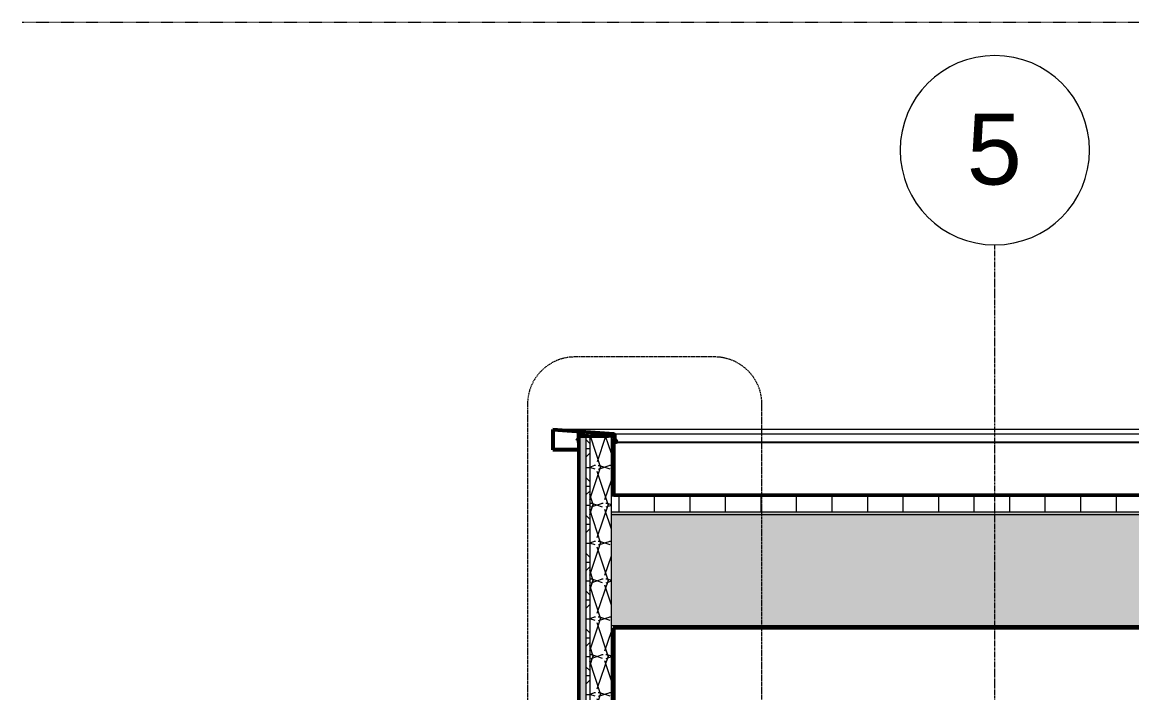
# Model space of a CAD drawing. Header units: inches. Extents: x 9661 to 16493, y -360 to 681.
# Drawn here: x 12886.9 to 13168.1, y 356.9 to 527 of the extents above; entities that cross this region are included whole.
import ezdxf

# ---------------------------------------------------------------- set-up
doc = ezdxf.new("R2010")
doc.units = ezdxf.units.IN
doc.header["$MEASUREMENT"] = 0
for name, pattern in [('Aligning Line 1_8_', [0.25, 0.125, -0.125]), ('Dash Dot 3_16_', [0.3125, 0.1875, -0.0625, 0, -0.0625]), ('Grid Line 1_2_', [0.875, 0.5, -0.125, 0.125, -0.125])]:
    doc.linetypes.add(name, pattern=pattern)
for name, color, linetype, lineweight in [('A-ANNO-SYMB-1', 150, 'Dash Dot 3_16_', 9), ('A-ROOF', 132, 'Continuous', 13), ('A-ROOF-1', 55, 'Continuous', 13), ('A-ROOF-2', 132, 'Continuous', 50), ('A-ROOF-PATT-1', 132, 'Continuous', 9), ('A-WALL', 113, 'Continuous', 13), ('A-WALL-1', 10, 'Continuous', 13), ('A-WALL-2', 55, 'Continuous', 13), ('A-WALL-4', 251, 'Continuous', 5), ('A-WALL-5', 8, 'Continuous', 5), ('A-WALL-8', 113, 'Continuous', 50), ('A-WALL-PATT-5', 111, 'Continuous', 9), ('G-ANNO-SYMB', 111, 'Aligning Line 1_8_', 9), ('S-GRID-1', 1, 'Grid Line 1_2_', 9), ('S-GRID-IDEN', 1, 'Continuous', 9)]:
    doc.layers.add(name, color=color, linetype=linetype, lineweight=lineweight)
doc.styles.add('Arial_1', font='arial.ttf', dxfattribs={"height": 18})
pattern_1 = [(0, (14217.158, 59.024), (0, 4.798), []), (315, (14217.1578, 59.024), (4.798427, 0), [6.786, -6.786]), (45, (14217.1578, 59.024), (4.798427, 0), [6.786, -6.786])]
pattern_2 = [(161.57, (14217.6378, 59.504), (-3.8399538, -1.54e-05), [0, -27.322, 3.034, 0]), (18.43, (14216.6778, 59.504), (-3.8399538, 1.54e-05), [0, -27.322, 3.034, 0]), (108.43, (14217.6378, 59.504), (1.919622, -9.6005246), [9.106, -21.25]), (71.57, (14216.6778, 59.504), (1.919622, 9.6005246), [9.106, -21.25])]

# ---------------------------------------------------------------- blocks, each defined once
blk = doc.blocks.new('Basic Wall _ EXT - FIBER CEMENT - SMALL - ___-2145934-BUILDING SECTION - NORTH_SOUTH - LOOKING WEST')
at = {"layer": 'A-WALL-1'}
h = blk.add_hatch(color=256, dxfattribs=at)
h.paths.add_polyline_path([(2067.92, 418.54), (2067.92, 418.62), (2061.44, 418.62), (2061.44, 423.58), (2076.86, 422.49), (2076.92, 422.41), (2076.94, 422.23), (2076.94, 421.44), (2077.02, 421.44), (2076.98, 422.47), (2076.9, 422.55), (2076.8, 422.6), (2061.36, 423.66), (2061.36, 418.54), (2065.15, 418.54)], flags=0)
h.paths.add_polyline_path([(2077.22, 420.42), (2077.46, 420.53), (2077.52, 420.59), (2077.03, 421.28), (2076.99, 421.26), (2077.41, 420.59), (2077.23, 420.43)], flags=0)
h.paths.add_polyline_path([(2077.22, 420.42), (2077.06, 420.55), (2076.86, 420.64), (2076.86, 420.56), (2077.22, 420.42)], flags=0)
h.paths.add_polyline_path([(2077.23, 420.59), (2077.29, 420.64), (2076.87, 421.24), (2076.87, 421.19), (2077.23, 420.6)], flags=0)
h.paths.add_polyline_path([(2067.46, 420.79), (2067.87, 421.45), (2067.8, 421.5), (2067.39, 420.84)], flags=0)
h.paths.add_polyline_path([(2076.8, 421.39), (2076.87, 421.39), (2076.84, 421.91), (2076.75, 422.03), (2076.62, 422.08), (2075.45, 422.04), (2075.45, 422), (2076.8, 421.96), (2076.8, 421.45)], flags=0)
h.paths.add_polyline_path([(2067.91, 421.63), (2067.92, 421.63), (2067.95, 422.9), (2068.04, 423.01), (2068.26, 422.95), (2069.31, 422.04), (2069.34, 422.12), (2068.2, 423.06), (2067.97, 423.06), (2067.84, 422.86), (2067.84, 421.63)], flags=0)
h.paths.add_polyline_path([(2069.41, 422), (2069.41, 422.05), (2069.37, 422.01), (2069.41, 422)], flags=0)
h.paths.add_polyline_path([(2075.25, 422.16), (2076.32, 422.16), (2076.32, 422.23), (2075.25, 422.23), (2075.25, 422.37), (2076.68, 422.37), (2076.73, 422.25), (2076.8, 422.27), (2076.73, 422.47), (2075.17, 422.44), (2075.17, 422.16)], flags=0)
at = {"layer": 'A-WALL-2'}
for p, q in [((2067.92, 421.63), (2067.92, 422)), ((2075.45, 422), (2076.17, 422)), ((2076.17, 422), (2076.62, 422)), ((2076.79, 421.83), (2076.79, 421.39)), ((2067.92, 418.54), (2067.92, 418.62))]:
    blk.add_line(p, q, dxfattribs=at)
at = {"layer": 'A-WALL-8'}
for p, q in [((2076.8, 422.6), (2061.36, 423.66)), ((2061.36, 423.66), (2061.36, 418.54)), ((2061.44, 418.62), (2061.44, 423.58)), ((2061.44, 423.58), (2076.79, 422.52)), ((2067.84, 422.86), (2067.84, 421.63)), ((2067.92, 422), (2067.92, 422.86)), ((2068.2, 422.99), (2069.31, 422.04)), ((2069.36, 422.1), (2068.25, 423.05)), ((2070.35, 422.04), (2069.52, 422.04)), ((2069.52, 421.96), (2070.35, 421.96)), ((2070.35, 421.96), (2070.35, 422.04)), ((2076.73, 422.47), (2075.17, 422.44)), ((2075.17, 422.44), (2075.17, 422.16)), ((2075.17, 422.16), (2076.32, 422.16)), ((2075.25, 422.37), (2076.67, 422.39)), ((2075.25, 422.23), (2075.25, 422.37)), ((2076.32, 422.23), (2075.25, 422.23)), ((2076.62, 422.08), (2075.45, 422.08)), ((2075.45, 422.08), (2075.45, 422)), ((2076.32, 422.16), (2076.32, 422.23)), ((2076.67, 422.39), (2076.72, 422.24)), ((2076.72, 422.24), (2076.8, 422.27)), ((2076.8, 422.27), (2076.73, 422.47)), ((2076.87, 421.39), (2076.87, 421.83)), ((2076.94, 422.35), (2076.94, 421.44)), ((2077.02, 421.44), (2077.02, 422.35)), ((2067.8, 421.5), (2067.39, 420.84)), ((2067.39, 420.84), (2067.46, 420.79)), ((2067.46, 420.79), (2067.87, 421.45)), ((2076.86, 420.64), (2076.83, 420.57)), ((2076.83, 420.57), (2077.1, 420.44)), ((2076.84, 421.22), (2077.23, 420.59)), ((2077.14, 420.51), (2076.86, 420.64)), ((2077.3, 420.63), (2076.91, 421.26)), ((2076.99, 421.26), (2077.42, 420.6)), ((2077.53, 420.57), (2077.06, 421.3)), ((2077.23, 420.59), (2077.3, 420.63)), ((2077.42, 420.6), (2077.3, 420.52)), ((2077.34, 420.45), (2077.53, 420.57)), ((2061.36, 418.54), (2067.92, 418.54)), ((2067.92, 418.62), (2061.44, 418.62))]:
    blk.add_line(p, q, dxfattribs=at)
for centre, radius, start, end in [((2068.09, 422.86), 0.25, 49.2771, 180), ((2068.09, 422.86), 0.171, 49.2771, 180), ((2069.52, 422.29), 0.329, 229.2771, 270), ((2069.52, 422.29), 0.25, 229.2771, 270), ((2076.62, 421.83), 0.25, 0, 90), ((2076.62, 421.83), 0.171, 0, 90), ((2076.77, 422.35), 0.171, 0, 82.4457), ((2076.77, 422.35), 0.25, 0, 83.0705), ((2067.59, 421.63), 0.25, 328.2381, 0), ((2067.59, 421.63), 0.329, 328.2381, 0), ((2077.12, 421.39), 0.329, 180, 211.4324), ((2077.12, 421.39), 0.25, 180, 211.4324), ((2077.27, 421.44), 0.329, 180, 212.826), ((2077.27, 421.44), 0.25, 180, 212.826), ((2077.21, 420.67), 0.25, 244.1745, 302.0105), ((2077.21, 420.67), 0.171, 244.1745, 302.0105)]:
    blk.add_arc(centre, radius, start, end, dxfattribs=at)
blk = doc.blocks.new('Basic Wall _ EXT - FIBER CEMENT - SMALL - ___-2145937-BUILDING SECTION - NORTH_SOUTH - LOOKING WEST')
at = {"layer": 'A-WALL-2'}
for p, q in [((3867.29, 423.66), (2061.36, 423.66)), ((2068.24, 423.11), (2068.09, 423.11)), ((2070.35, 422.04), (2075.45, 422.04)), ((2075.25, 422.37), (2076.68, 422.37)), ((2076.94, 422.23), (2076.32, 422.23)), ((2076.32, 422.16), (2076.94, 422.16)), ((2076.94, 422.08), (2076.62, 422.08)), ((2076.72, 422.24), (2076.94, 422.24)), ((2076.73, 422.47), (2076.9, 422.47)), ((2076.8, 422.6), (3851.85, 422.6)), ((2076.8, 422.27), (2076.95, 422.27)), ((2067.46, 420.79), (2067.92, 420.79)), ((2076.86, 420.64), (2077.2, 420.64)), ((2077.21, 420.42), (3851.44, 420.42)), ((2077.23, 420.59), (2077.42, 420.59)), ((2077.3, 420.63), (2077.41, 420.63)), ((2077.53, 420.57), (3851.11, 420.57))]:
    blk.add_line(p, q, dxfattribs=at)
at = {"layer": 'A-WALL-2', "flags": 128}
for points in [[(2068.25, 423.05), (2068.2, 423.09), (2068.14, 423.11), (2068.08, 423.11), (2068.02, 423.1), (2067.96, 423.07), (2067.91, 423.03), (2067.87, 422.98), (2067.85, 422.92), (2067.84, 422.86)], [(2069.52, 422.04), (2069.46, 422.05), (2069.41, 422.07), (2069.36, 422.1)], [(2076.87, 421.83), (2076.87, 421.89), (2076.84, 421.95), (2076.8, 422.01), (2076.75, 422.05), (2076.69, 422.07), (2076.62, 422.08)], [(2077.02, 422.35), (2077.01, 422.41), (2076.99, 422.47), (2076.96, 422.52), (2076.91, 422.56), (2076.86, 422.59), (2076.8, 422.6)], [(2067.84, 421.63), (2067.84, 421.58), (2067.82, 421.54), (2067.8, 421.5)], [(2067.87, 421.45), (2067.9, 421.51), (2067.91, 421.57), (2067.92, 421.63)], [(2076.8, 421.33), (2076.82, 421.28), (2076.84, 421.22)], [(2076.91, 421.26), (2076.89, 421.3), (2076.88, 421.35), (2076.87, 421.39)], [(2076.94, 421.44), (2076.95, 421.38), (2076.97, 421.32), (2076.99, 421.26)], [(2077.06, 421.3), (2077.04, 421.35), (2077.03, 421.39), (2077.02, 421.44)], [(2077.1, 420.44), (2077.16, 420.42), (2077.21, 420.42)], [(2077.26, 420.5), (2077.22, 420.49), (2077.21, 420.49)], [(2077.22, 420.42), (2077.29, 420.43), (2077.34, 420.45)]]:
    blk.add_lwpolyline(points, dxfattribs=at)
blk = doc.blocks.new('Grid - Grid Head - Circle-50561-BUILDING SECTION - NORTH_SOUTH - LOOKING WEST')
at = {"layer": 'S-GRID-IDEN'}
for start, end in [(360, 180), (180, 360)]:
    blk.add_arc((3481.32, 494.5), 24, start, end, dxfattribs=at)

msp = doc.modelspace()

# ---------------------------------------------------------------- hatches: boundary and pattern name
at = {"layer": 'A-ROOF-1'}
msp.add_hatch(color=256, dxfattribs=at).paths.add_polyline_path([(13858.938, 406.7674), (14811.9005, 406.7674), (14811.9005, 407.0174), (13036.8505, 407.0174), (13036.8519, 406.7674), (13825.421, 406.7674)], flags=0)
at = {"layer": 'A-ROOF-PATT-1'}
h = msp.add_hatch(dxfattribs=at)
h.set_pattern_fill('FP_56', color=256, style=0, pattern_type=2)
h.set_pattern_definition([(0, (14217.158, 59.024), (0, 9), []), (90, (14217.158, 59.024), (-9, 6e-16), [])])
h.paths.add_polyline_path([(13892.455, 402.7665), (14812.5255, 402.7665), (14812.5255, 406.7674), (13036.2255, 406.7674), (13036.2255, 402.7665), (13858.938, 402.7665)], flags=0)
h = msp.add_hatch(dxfattribs=at)
h.set_pattern_fill('FP_49', color=256, style=0, pattern_type=2)
h.set_pattern_definition(pattern_1)
h.paths.add_polyline_path([(13892.455, 402.0164), (14812.5255, 402.0164), (14812.5255, 402.7665), (13036.2255, 402.7665), (13036.2255, 402.0164), (13858.938, 402.0164)], flags=0)
h = msp.add_hatch(dxfattribs=at)
h.set_pattern_fill('FP_50', color=256, style=0, pattern_type=2)
h.set_pattern_definition(pattern_2)
h.paths.add_polyline_path([(13925.972, 374), (14812.5255, 374), (14812.5255, 402.0164), (13036.2255, 402.0164), (13036.2255, 374), (13892.455, 374)], flags=0)
h = msp.add_hatch(dxfattribs=at)
h.set_pattern_fill('FP_47', color=256, style=0, pattern_type=2)
h.set_pattern_definition([(0, (14217.158, 59.024), (30.72, 7.68), [1.267, -21.773, 1.267, -21.773, -122.88]), (0, (14217.158, 59.024), (30.72, 7.68), [-46.08, 1.267, -44.813, 1.267, -21.773, -53.76]), (0, (14217.158, 59.024), (30.72, 7.68), [-115.2, 1.267, -14.093, 1.267, -37.133]), (120, (14228.678, 62.864), (-22.011075, 22.7643), [1.267, -21.773, 1.267, -21.773, -122.88]), (120, (14228.678, 62.864), (-22.011075, 22.7643), [-46.08, 1.267, -44.813, 1.267, -21.773, -53.76]), (120, (14228.678, 62.864), (-22.011075, 22.7643), [-115.2, 1.267, -14.093, 1.267, -37.133]), (240, (14232.518, 78.224), (-8.708925, -30.4443), [1.267, -21.773, 1.267, -21.773, -122.88]), (240, (14232.518, 78.224), (-8.708925, -30.4443), [-46.08, 1.267, -44.813, 1.267, -21.773, -53.76]), (240, (14232.518, 78.224), (-8.708925, -30.4443), [-115.2, 1.267, -14.093, 1.267, -37.133])])
h.paths.add_polyline_path([(14797.414, 373.375), (14811.9005, 373.375), (14811.9005, 374), (13600.3755, 374), (13600.3755, 373.375), (14763.897, 373.375)], flags=0)
h.paths.add_polyline_path([(13036.8505, 373.375), (13480.3755, 373.375), (13480.3755, 374), (13036.8505, 374), (13036.8505, 373.3909)], flags=0)
h.paths.add_polyline_path([(13489.524, 373.375), (13537.6255, 373.375), (13537.6255, 374), (13488.3755, 374), (13488.3755, 373.375)], flags=0)
h.paths.add_polyline_path([(13543.1255, 373.375), (13592.3755, 373.375), (13592.3755, 374), (13543.1255, 374)], flags=0)
at = {"layer": 'A-WALL-4'}
msp.add_hatch(color=256, dxfattribs=at).paths.add_polyline_path([(13028.2255, 350.5), (13028.2255, 422), (13027.9755, 422), (13027.9755, 350.5)], flags=0)
at = {"layer": 'A-WALL-5'}
msp.add_hatch(color=256, dxfattribs=at).paths.add_polyline_path([(13029.3922, 350.5), (13029.7255, 350.5), (13029.7255, 422), (13028.2255, 422), (13028.2255, 350.5)], flags=0)
at = {"layer": 'A-WALL-PATT-5'}
h = msp.add_hatch(dxfattribs=at)
h.set_pattern_fill('FP_49', color=256, style=0, pattern_type=2)
h.set_pattern_definition(pattern_1)
h.paths.add_polyline_path([(13030.7255, 350.5), (13030.7255, 422), (13029.7255, 422), (13029.7255, 350.5)], flags=0)
h = msp.add_hatch(dxfattribs=at)
h.set_pattern_fill('FP_50', color=256, style=0, pattern_type=2)
h.set_pattern_definition(pattern_2)
h.paths.add_polyline_path([(13030.7255, 350.5), (13036.2255, 350.5009), (13036.2255, 422), (13030.7255, 422), (13030.7255, 350.5009)], flags=0)

# ---------------------------------------------------------------- linework, layer by layer
at = {"layer": 'A-ANNO-SYMB-1'}
for p, q in [((13062.3617, 442.0801), (13026.974, 442.0801)), ((13014.974, 430.0801), (13014.974, -131.6414)), ((13074.3617, -131.6414), (13074.3617, 430.0801))]:
    msp.add_line(p, q, dxfattribs=at)
for centre, start, end in [((13026.974, 430.0801), 90, 180), ((13062.3617, 430.0801), 0, 90)]:
    msp.add_arc(centre, 12, start, end, dxfattribs=at)
at = {"layer": 'A-ROOF'}
for p, q in [((14812.5255, 406.7674), (13036.2255, 406.7674)), ((14812.5255, 402.7665), (13036.2255, 402.7665)), ((14812.5255, 402.0164), (13036.2255, 402.0164)), ((13036.2255, 374), (14812.5255, 374))]:
    msp.add_line(p, q, dxfattribs=at)
at = {"layer": 'A-ROOF-2'}
for p, q in [((14811.9005, 407.0174), (13036.8505, 407.0174)), ((13036.8505, 373.375), (14811.9005, 373.375))]:
    msp.add_line(p, q, dxfattribs=at)
at = {"layer": 'A-WALL'}
for p, q in [((13028.2255, 422), (13028.2255, 350.125)), ((13029.7255, 422), (13029.7255, 350.125)), ((13030.7255, 422), (13030.7255, 350.125)), ((13036.2255, 350.125), (13036.2255, 422)), ((13036.8505, 406.7674), (13036.8505, 407.0174)), ((13036.8505, 373.375), (13036.8505, 374))]:
    msp.add_line(p, q, dxfattribs=at)
at = {"layer": 'A-WALL-2'}
for p, q in [((13027.9755, 422), (13027.9755, 421.6275)), ((13036.6754, 422), (13035.5042, 422)), ((13036.8505, 421.3937), (13036.8505, 421.8287)), ((13027.9755, 418.6175), (13027.9755, 418.5388))]:
    msp.add_line(p, q, dxfattribs=at)
at = {"layer": 'A-WALL-8'}
for p, q in [((13035.5042, 422), (13027.9755, 422)), ((13036.8505, 422), (13036.6754, 422)), ((13036.8505, 421.8287), (13036.8505, 422)), ((13027.9755, 421.6275), (13027.9755, 418.6175)), ((13036.8505, 407.0174), (13036.8505, 421.3937)), ((13027.9755, 418.5388), (13027.9755, 350.125)), ((13036.8505, 350.125), (13036.8505, 373.375))]:
    msp.add_line(p, q, dxfattribs=at)
at = {"layer": 'G-ANNO-SYMB'}
msp.add_line((12886.945, 526.9531), (15032.033, 526.9531), dxfattribs=at)
at = {"layer": 'S-GRID-1'}
msp.add_line((13133.3755, -159.8356), (13133.3755, 470.5), dxfattribs=at)

# ---------------------------------------------------------------- block references
at = {"layer": 'A-WALL-2'}
for name in ['Basic Wall _ EXT - FIBER CEMENT - SMALL - ___-2145934-BUILDING SECTION - NORTH_SOUTH - LOOKING WEST', 'Basic Wall _ EXT - FIBER CEMENT - SMALL - ___-2145937-BUILDING SECTION - NORTH_SOUTH - LOOKING WEST']:
    msp.add_blockref(name, (10960.0518, 0), dxfattribs=at)
at = {"layer": 'S-GRID-IDEN'}
msp.add_blockref('Grid - Grid Head - Circle-50561-BUILDING SECTION - NORTH_SOUTH - LOOKING WEST', (9652.0518, 0), dxfattribs=at)

# ---------------------------------------------------------------- texts
at = {"layer": 'S-GRID-IDEN', "insert": (13126.2465, 503.7879), "char_height": 18, "width": 16.968, "attachment_point": 1, "style": 'Arial_1'}
msp.add_mtext('5', dxfattribs=at)

doc.saveas('drawing.dxf')
